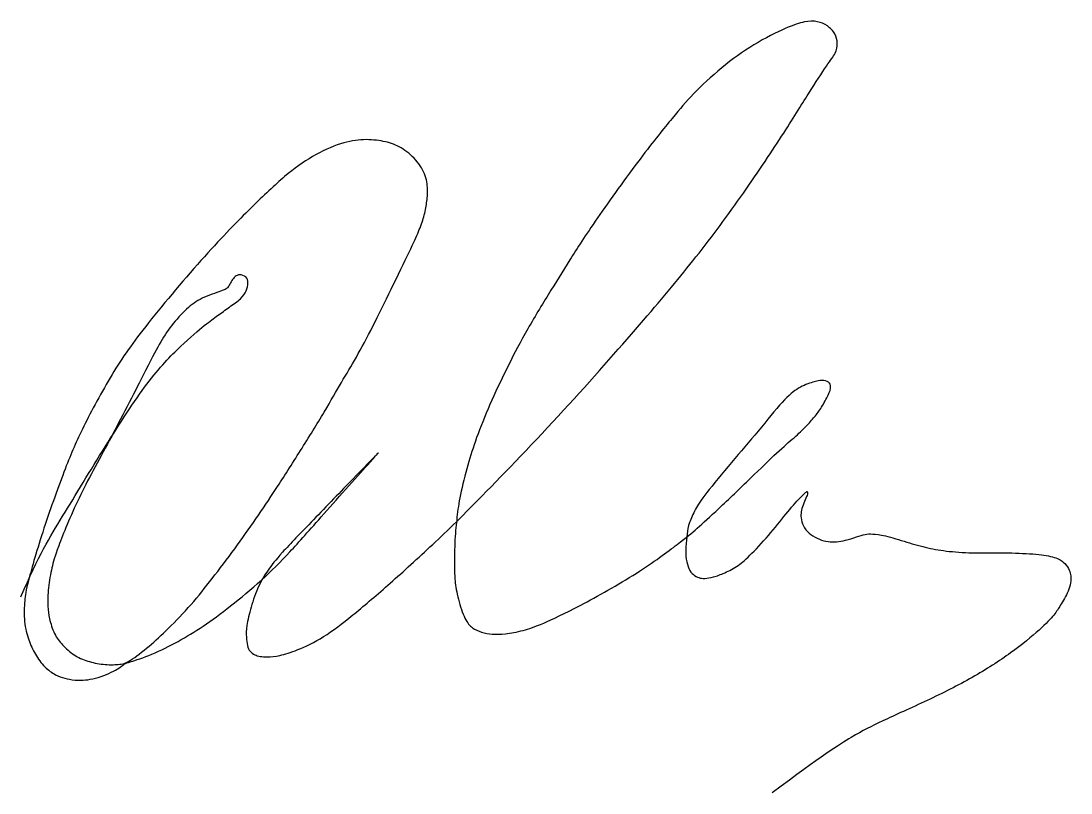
# Model space of a CAD drawing. Header units: inches. Extents: x 21.19 to 29.71, y -19.06 to -12.81.
import ezdxf

# ---------------------------------------------------------------- set-up
doc = ezdxf.new("R2010")
doc.units = ezdxf.units.IN
doc.header["$MEASUREMENT"] = 0
doc.layers.add('Sign', color=5, linetype='Continuous')

msp = doc.modelspace()

# ---------------------------------------------------------------- linework, layer by layer
at = {"layer": 'Sign'}
msp.add_open_spline([(21.1942, -17.473), (21.3383, -17.1324), (21.5158, -16.8496), (21.8786, -16.2453), (22.2286, -15.7043), (22.4989, -15.4258), (22.6996, -15.2561), (22.787, -15.1944), (22.8848, -15.1224), (22.9825, -15.0555), (23.0237, -14.9912), (23.0396, -14.9255), (23.0235, -14.8741), (22.964, -14.8569), (22.9297, -14.8741), (22.9025, -14.9073), (22.8833, -14.9486), (22.8652, -14.9738), (22.84, -14.9869), (22.6505, -15.0494), (22.5416, -15.129), (22.4074, -15.2763), (22.3167, -15.4174), (22.2147, -15.6174), (21.9007, -16.2314), (21.6533, -16.6714), (21.4759, -17.1115), (21.4455, -17.2289), (21.4111, -17.4), (21.4111, -17.561), (21.42, -17.6409), (21.4625, -17.7784), (21.5259, -17.861), (21.623, -17.9491), (21.7314, -17.996), (21.8603, -18.0234), (21.9922, -18.0234), (22.0676, -18.005), (22.2357, -17.8732), (22.3825, -17.7389), (22.5797, -17.5341), (22.7394, -17.3317), (22.9303, -17.0812), (23.1032, -16.837), (23.2553, -16.6101), (23.4604, -16.2889), (23.6648, -15.9593), (23.795, -15.7271), (23.9106, -15.5405), (24.0447, -15.2869), (24.1934, -14.9836), (24.3589, -14.6451), (24.4208, -14.5086), (24.4635, -14.3906), (24.4853, -14.2773), (24.4955, -14.1714), (24.4782, -14.047), (24.3875, -13.9108), (24.2593, -13.8164), (24.1393, -13.7768), (23.9747, -13.7596), (23.7956, -13.787), (23.5525, -13.8974), (23.341, -14.0494), (23.0747, -14.3022), (22.7077, -14.674), (22.1833, -15.2949), (21.9328, -15.6516), (21.6806, -16.1246), (21.5656, -16.3913), (21.3703, -16.9284), (21.2368, -17.3947), (21.2232, -17.4887), (21.2161, -17.6819), (21.2543, -17.8246), (21.3067, -17.938), (21.3849, -18.0459), (21.4754, -18.1105), (21.5516, -18.1331), (21.6208, -18.1493), (21.7694, -18.1493), (21.9636, -18.073), (22.043, -18.0078), (22.0566, -18.0078), (22.2521, -17.9442), (22.4716, -17.835), (22.6682, -17.7152), (22.8861, -17.5565), (23.1504, -17.3366), (23.3718, -17.1165), (23.6087, -16.8451), (24.1051, -16.2906), (24.1051, -16.2919), (23.9126, -16.4882), (23.5491, -16.8662), (23.287, -17.1353), (23.1944, -17.2554), (23.1195, -17.3797), (23.055, -17.5579), (23.0202, -17.7174), (23.0202, -17.8002), (23.0282, -17.8712), (23.0496, -17.916), (23.089, -17.9446), (23.1312, -17.9564), (23.1868, -17.9616), (23.2881, -17.9521), (23.4258, -17.9107), (23.6467, -17.8065), (23.8747, -17.63), (24.1576, -17.3906), (24.5083, -17.0742), (24.8727, -16.7218), (25.6088, -15.9543), (26.2525, -15.2227), (26.6427, -14.7582), (27.0351, -14.2329), (27.387, -13.7065), (27.5879, -13.3784), (27.7394, -13.1463), (27.8034, -13.0656), (27.8181, -12.9855), (27.8008, -12.9078), (27.7361, -12.8398), (27.6547, -12.8051), (27.5519, -12.8051), (27.4145, -12.8505), (27.1332, -12.9901), (26.8726, -13.1786), (26.6312, -13.4048), (26.4932, -13.5713), (26.2391, -13.8816), (25.8338, -14.4442), (25.6391, -14.7482), (25.4754, -15.0116), (25.2725, -15.347), (25.1291, -15.6283), (24.9932, -15.9138), (24.8803, -16.1962), (24.8194, -16.3918), (24.7498, -16.6603), (24.7295, -16.8238), (24.7098, -16.9985), (24.7098, -17.2424), (24.7098, -17.3335), (24.7355, -17.4889), (24.7945, -17.6642), (24.8531, -17.728), (24.9275, -17.7615), (25.013, -17.7764), (25.1142, -17.7764), (25.2673, -17.7478), (25.409, -17.6988), (25.6935, -17.5658), (26.2117, -17.2768), (26.5507, -17.0218), (26.6712, -16.9255), (26.8336, -16.7741), (27.1225, -16.5006), (27.3341, -16.2909), (27.4693, -16.1786), (27.5631, -16.0893), (27.6319, -16.0124), (27.6839, -15.9413), (27.7471, -15.8282), (27.765, -15.7671), (27.7471, -15.7295), (27.6928, -15.7125), (27.6241, -15.7274), (27.4968, -15.7731), (27.3829, -15.8686), (27.1726, -16.1311), (26.9572, -16.3803), (26.7295, -16.6541), (26.6601, -16.7619), (26.6095, -16.8754), (26.5941, -16.9598), (26.5845, -17.067), (26.5845, -17.1693), (26.6087, -17.2497), (26.6441, -17.2955), (26.6912, -17.3196), (26.7348, -17.3257), (26.8069, -17.3145), (26.8977, -17.2808), (27.0115, -17.222), (27.1082, -17.1364), (27.2816, -16.9491), (27.4138, -16.776), (27.5344, -16.6435), (27.5655, -16.6185), (27.5699, -16.6185), (27.5699, -16.6215), (27.5745, -16.6348), (27.5546, -16.6839), (27.5274, -16.7435), (27.5178, -16.796), (27.5178, -16.8428), (27.5427, -16.9167), (27.5974, -16.97), (27.6678, -17.0089), (27.7393, -17.0278), (27.8089, -17.0278), (27.8736, -17.0164), (27.9747, -16.9863), (28.0425, -16.9622), (28.0935, -16.9622), (28.188, -16.9692), (28.3827, -17.0317), (28.5474, -17.0787), (28.7119, -17.1058), (28.935, -17.1193), (29.1636, -17.1127), (29.4135, -17.1232), (29.5713, -17.145), (29.653, -17.1887), (29.6904, -17.2434), (29.7084, -17.2931), (29.7084, -17.3335), (29.6958, -17.4207), (29.6161, -17.5494), (29.5812, -17.6111), (29.4702, -17.7288), (29.2324, -17.9246), (28.9151, -18.129), (28.547, -18.3135), (28.1445, -18.4915), (27.9644, -18.5854), (27.689, -18.758), (27.2859, -19.0622)], degree=3, dxfattribs=at)

doc.saveas('drawing.dxf')
